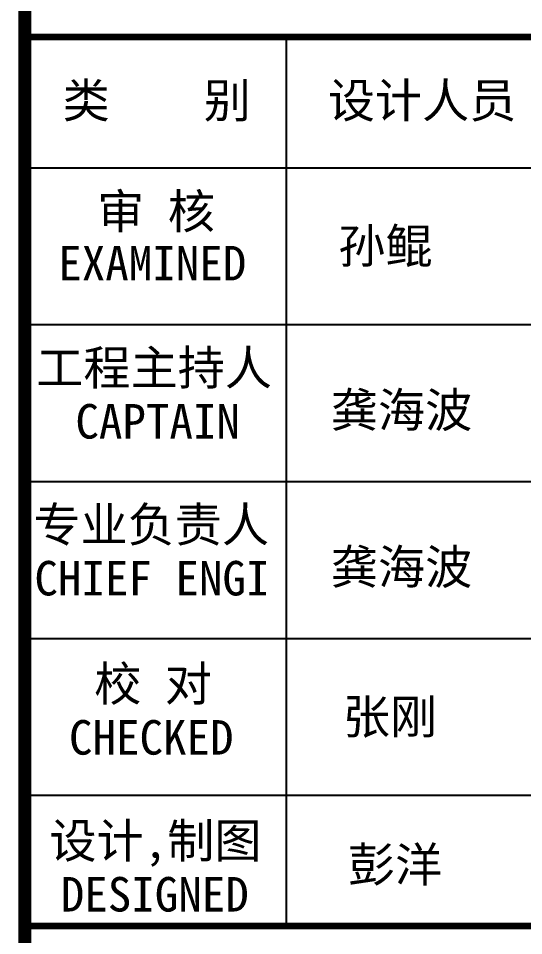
# Model space of a CAD drawing. Extents: x 19118 to 566552, y -1188739 to 92943.
# Drawn here: x 202805 to 206843, y -1012290 to -1004953 of the extents above; entities that cross this region are included whole.
import ezdxf

# ---------------------------------------------------------------- set-up
doc = ezdxf.new("R2010")
doc.units = 0
doc.header["$LTSCALE"] = 1000
doc.header["$MEASUREMENT"] = 0
doc.layers.add('图框', color=4, linetype='CONTINUOUS')
doc.styles.add('STYLE-黑体', font='simhei.ttf')

msp = doc.modelspace()

# ---------------------------------------------------------------- linework, layer by layer
at = {"layer": '图框', "color": 0}
for p, q in [((202856.96, -1006147.08), (209166.65, -1006147.08)), ((202856.96, -1006147.08), (209166.65, -1006147.08)), ((202856.96, -1007402.04), (209166.65, -1007402.04)), ((202856.96, -1008657), (209166.65, -1008657)), ((202856.96, -1009911.96), (209166.65, -1009911.96)), ((202856.96, -1011166.92), (209166.65, -1011166.92))]:
    msp.add_line(p, q, dxfattribs=at)
at = {"layer": '图框', "color": 4, "const_width": 103.52}
msp.add_lwpolyline([(202856.96, -995912.25), (209166.65, -995912.25), (209166.65, -1056182.25), (202856.96, -1056182.25)], close=True, dxfattribs=at)
at = {"layer": '图框', "color": 0, "const_width": 52.5}
msp.add_lwpolyline([(202856.96, -1005101.28), (209166.65, -1005101.28), (209166.65, -1015768.44), (202856.96, -1015768.44)], close=True, dxfattribs=at)
at = {"layer": '图框', "color": 0}
for points in [[(204948.56, -1006147.08), (204948.56, -1005101.28)], [(204948.56, -1012212.72), (204948.56, -1006147.08)]]:
    msp.add_lwpolyline(points, dxfattribs=at)
at = {"layer": '图框', "color": 0, "const_width": 52.5}
msp.add_lwpolyline([(202856.96, -1012212.72), (209166.65, -1012212.72)], dxfattribs=at)

# ---------------------------------------------------------------- texts
at = {"layer": '图框', "color": 0, "style": 'STYLE-黑体'}
for s, p in [('类    别 ', (203158.56, -1005747.2)), ('设计人员', (205278.05, -1005747.2)), ('审 核', (203434.47, -1006634.16)), ('EXAMINED ', (203124.01, -1007048.79)), ('工程主持人', (202948.7, -1007884.96)), ('CAPTAIN', (203261.05, -1008313.75)), ('专业负责人', (202925.23, -1009139.92)), ('CHIEF ENGI', (202933.33, -1009568.71)), ('校 对', (203411, -1010413.2)), ('CHECKED  ', (203209.55, -1010842)), ('设计,制图', (203053.74, -1011668.16)), ('DESIGNED ', (203144.01, -1012096.96))]:
    msp.add_text(s, height=276.091, dxfattribs=at).set_placement(p)
at = {"layer": '图框', "color": 4, "style": 'STYLE-黑体'}
for s, p in [('孙鲲', (205361.37, -1006911.13)), ('龚海波', (205302.3, -1008223.45)), ('龚海波', (205302.3, -1009478.41)), ('张刚', (205397.76, -1010676.01)), ('彭洋', (205438.04, -1011859.65))]:
    msp.add_text(s, height=276.091, dxfattribs=at).set_placement(p)

doc.saveas('drawing.dxf')
